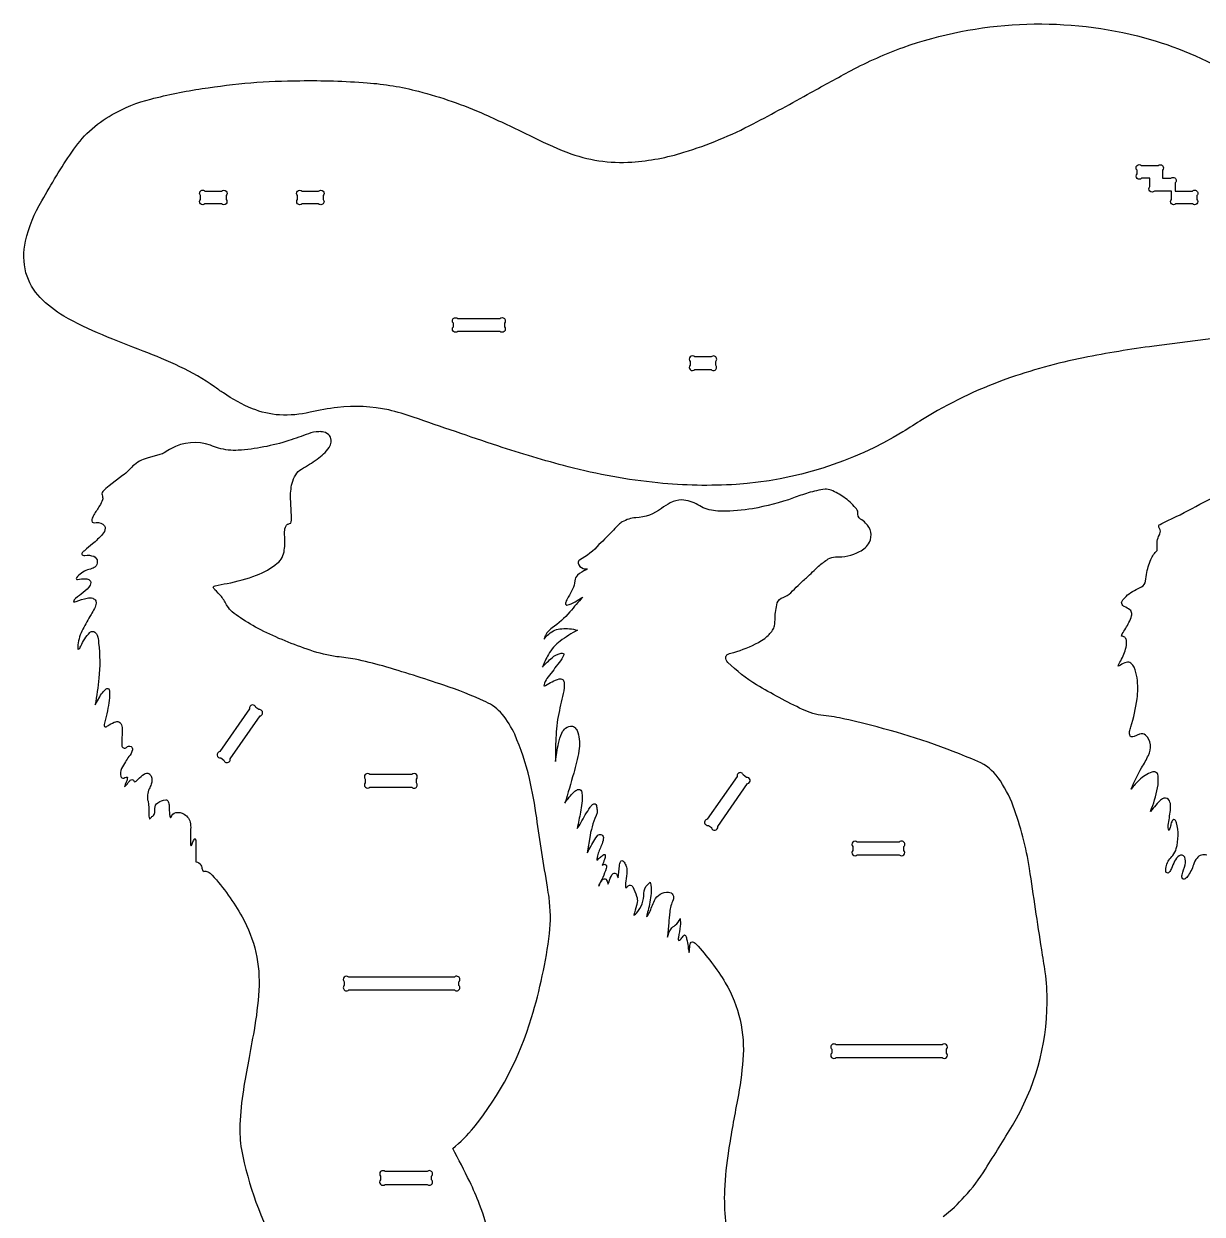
# Model space of a CAD drawing. Extents: x -1338 to 1291, y -1122 to 1156.
# Drawn here: x -1338 to -229, y 28 to 1148 of the extents above; entities that cross this region are included whole.
import ezdxf

# ---------------------------------------------------------------- set-up
doc = ezdxf.new("R2010")
doc.units = 0
doc.header["$MEASUREMENT"] = 0
doc.layers.get('0').update_dxf_attribs({"linetype": 'CONTINUOUS'})

msp = doc.modelspace()

# ---------------------------------------------------------------- linework, layer by layer
for points in [[(-218.8, 851.9), (-274.4, 844.6, 0.016937), (-340.7, 833.6, 0.037032), (-413.8, 813.4, 0.052186), (-492.3, 775.6, -0.00447), (-510.7, 763.9, -0.119641), (-667.4, 714.5, -0.042166), (-741, 715.9, -0.039221), (-825.6, 731.1, -0.016725), (-891.7, 750.7, -0.00324), (-971.3, 777.8, 0.027526), (-994.2, 784.5, 0.084054), (-1042.4, 786.9, 0.027759), (-1068.3, 782.3, -0.066396), (-1097, 779.8, -0.080063), (-1122.5, 785.7, -0.052876), (-1149.8, 800.5, -0.008373), (-1158.3, 806.4, 0.043949), (-1190.7, 825.2, 0.018249), (-1225.3, 840, -0.0052), (-1263.4, 855.1, -0.034793), (-1299.9, 872.9, -0.071755), (-1322.1, 890.3, -0.120399), (-1335.5, 913.6, -0.119099), (-1335.9, 943.3, -0.081907), (-1320.5, 981.4, -0.004649), (-1306.8, 1004.8, -0.01167), (-1292.4, 1027.2, -0.0538), (-1275.8, 1047, -0.058055), (-1254.3, 1062.5, -0.070925), (-1218.1, 1077.1, -0.026154), (-1169.7, 1086.9, -0.038412), (-1077.9, 1094.4, -0.02244), (-1014.5, 1092.4, -0.046675), (-966.3, 1084.4, -0.041268), (-904, 1062.7, -0.011292), (-862.3, 1043, 0.021315), (-826.6, 1027, 0.109476), (-765.6, 1017.8, 0.058378), (-716.6, 1027, 0.046188), (-651.4, 1053.9, 0.008532), (-597.2, 1083.2, -0.006303), (-559.3, 1103.9, -0.03728), (-510.3, 1125.7, -0.147404), (-290.1, 1136.5, -0.071157), (-204.4, 1101.9, -0.063535)], [(-899.6, 3.2, 0.054737), (-908.8, 36.9, 0.021849), (-918.1, 58.4, 0.007313), (-934, 89.6, 0.049451), (-914.2, 109.4, 0.097663), (-859.9, 212.9, 0.041192), (-843, 291.8, 0.06018), (-843.5, 325.6, 0.009833), (-844.9, 335.5, -0.006092), (-855.1, 400.6, 0.020295), (-861.9, 437.6, 0.047215), (-875.8, 479.3, 0.063203), (-887.5, 498.2, 0.111532), (-903, 509.8, 0.026717), (-942.5, 525.5, 0.009504), (-999.8, 543.6, 0.021715), (-1026, 549.9, 0.016397), (-1043, 552.3, -0.048691), (-1068.1, 558.4, -0.036248), (-1114.7, 577.6, -0.029109), (-1133.8, 588.9, -0.017176), (-1141.4, 594.6, -0.085201), (-1146.1, 600.1, 0.024715), (-1151.7, 609, 0.024807), (-1157.7, 615.4, -0.04084), (-1159.5, 617.8, -0.205737), (-1157.4, 619, -0.018216), (-1146.3, 621.3, 0.043688), (-1118.6, 629, 0.072778), (-1099.1, 640.2, 0.19757), (-1092.5, 652.7, 0.040996), (-1092.1, 659.6, 0.003107), (-1092.2, 669.9, -0.120974), (-1090.9, 675.5, -0.159708), (-1088.9, 677.2, -0.058556), (-1086.4, 677.9, 0.083041), (-1085.7, 683.7, -0.005976), (-1086.6, 700.6, -0.067909), (-1085.2, 715.5, -0.075212), (-1081.8, 723.5, -0.10325), (-1076.3, 728.9, 0.016394), (-1061.6, 738.2, 0.078168), (-1050.3, 749.1, 0.107064), (-1048.3, 754.3, 0.391234), (-1055.4, 763.7, 0.071232), (-1060, 764.1, 0.075225), (-1069.8, 762.2, -0.007461), (-1088.2, 755.7, -0.060746), (-1135.9, 746.6, -0.089836), (-1154.3, 748.7, -0.022613), (-1161.9, 751.3, 0.215682), (-1199.1, 748.1, 0.02234), (-1204.9, 744.5, -0.049527), (-1209.5, 742.5), (-1221.5, 739.3, 0.101395), (-1235, 731.8, 0.026856), (-1238.8, 727.8, -0.031627), (-1244.6, 722.7), (-1257.3, 713.2, 0.052199), (-1263.1, 707.8, 0.299828), (-1263.6, 703.4, -0.156841), (-1263.5, 699.9, -0.077227), (-1266.2, 694.3, 0.019178), (-1271.6, 685.7, 0.042434), (-1273.5, 681.5, 0.201865), (-1273.1, 679, 0.280055), (-1271.5, 678.4, -0.216956), (-1263.1, 677, -0.214003), (-1260.9, 673.2, -0.175325), (-1263.5, 667.6, -0.041328), (-1273, 658.4, 0.005071), (-1280.4, 652.1, 0.096947), (-1282.6, 650.1, 0.440139), (-1282, 647.8, 0.184973), (-1280, 647.6, -0.13039), (-1271.8, 646.8, -0.302127), (-1268.4, 641.9, -0.279955), (-1270.6, 636.7, -0.067393), (-1272.3, 635.7, -0.020218), (-1277.6, 634, 0.148736), (-1288, 626.6, 0.304116), (-1288, 625.4, 0.304116), (-1287, 625, -0.057256), (-1279.3, 625.7, -0.183471), (-1275.6, 624.3, -0.336207), (-1275.1, 619.8, -0.093975), (-1281.6, 612.6, 0.010768), (-1288.8, 607.2, 0.135226), (-1290.9, 604.1, 0.211645), (-1288.4, 604.2, -0.062615), (-1277.8, 607.5, -0.060972), (-1273.7, 607.6, -0.163249), (-1270.3, 605.7, -0.183357), (-1269.6, 602.8, -0.097747), (-1271.1, 597.7, -0.025023), (-1274.3, 592, 0.003797), (-1282, 578.1, 0.091572), (-1286.7, 563.6, 0.070734), (-1286.4, 559, 0.130312), (-1283.9, 562.3, -0.078542), (-1275.5, 575.1, -0.235724), (-1271.7, 576.1, -0.150607), (-1269.8, 574.6, -0.127587), (-1267.8, 570.6, -0.038908), (-1267.2, 565, -0.055536), (-1266.9, 532.1, -0.021613), (-1270.5, 507.1), (-1266.1, 514.7, -0.027598), (-1262.5, 519.7, -0.048062), (-1260.2, 522.1, -0.518481), (-1257.1, 521.2, -0.085893), (-1256.9, 518.1, -0.049411), (-1257.5, 509, -0.033118), (-1262, 488.6, 0.179453), (-1261.5, 486.5, 0.259467), (-1260.2, 486.4, 0.078898), (-1257.3, 488.3, -0.059687), (-1251, 491.2, -0.242789), (-1247.1, 490.5, -0.153887), (-1245, 485.8, -0.056215), (-1245.1, 478.9, 0.029849), (-1245.4, 468.8, 0.643021), (-1240.9, 467, -0.32615), (-1236.7, 467.8, -0.327713), (-1235.3, 464.8, -0.123703), (-1238.7, 458.3, 0.051324), (-1241.8, 453.4, 0.044607), (-1245.7, 447, 0.164112), (-1246.4, 439.7, 0.415618), (-1243.4, 438.1, -0.012072), (-1241.3, 438.9, -0.127513), (-1240.1, 438.9, -0.124142), (-1241.2, 434.3), (-1242.2, 432.1, 0.059832), (-1242.8, 429.8, 0.048074), (-1239.3, 433.9, -0.063431), (-1237.4, 436, -0.107144), (-1235.8, 436.7, -0.276164), (-1234.4, 436.1, 0.08354), (-1233.6, 434.9, 0.281542), (-1232.5, 434.8, 0.110862), (-1229.9, 437, -0.035105), (-1224.4, 441.9, -0.244789), (-1219.8, 442.3, -0.184927), (-1217.8, 439.8, -0.192746), (-1217.7, 432.3, -0.054575), (-1219.6, 428, 0.180076), (-1220.7, 416.3, -0.04595), (-1220, 404.6, 0.072881), (-1219.3, 399.7, 0.311275), (-1218.6, 400.2, -0.114641), (-1216.3, 402.3, 0.201899), (-1214.3, 405.6, 0.035248), (-1214.4, 409.6, -0.228913), (-1211.4, 414.9, -0.136638), (-1204, 417.7, -0.33239), (-1201.8, 416.1, -0.094938), (-1200.8, 411.8, 0.029527), (-1200.4, 403.7, 0.038184), (-1199.6, 400.6, 0.203815), (-1198.9, 401.3, -0.297837), (-1194.4, 405.7, -0.195538), (-1186.8, 404.1, -0.242876), (-1180.7, 395.1, -0.040777), (-1180.7, 388.4, 0.0158), (-1180.8, 376.4, 0.241284), (-1180, 374.5, 0.064308), (-1179.1, 376.2, -0.04474), (-1177.6, 379.8, -0.099132), (-1176.4, 381.3, -0.091287), (-1175.6, 377.6, -0.006054), (-1175.7, 359.3, -0.277732), (-1170.9, 356.1, -0.07016), (-1170.1, 354, 0.095816), (-1169, 350.9, 0.074993), (-1168.2, 350.1, -0.218996), (-1164.4, 350, -0.095167), (-1160.4, 346.9, -0.053438), (-1132.1, 307.5, -0.14535), (-1116.5, 238.3, -0.028956), (-1121, 200.7, -0.005522), (-1126.3, 171.7, 0.006318), (-1131, 144.8, 0.028773), (-1134.3, 112.1, 0.048976), (-1132.8, 88.6, 0.07985), (-1097.8, -7.7, 0.060537)], [(-472.7, 25.5, 0.049697), (-452.6, 44.3, 0.044365), (-432.9, 70.2, 0.001614), (-407.5, 111.3, 0.132861), (-374.9, 227, 0.036087), (-376.8, 255.7, 0.008147), (-380.1, 276.6, -0.001421), (-391.5, 352.9, 0.05004), (-406.9, 411.8, 0.065672), (-421.1, 438.5, 0.131686), (-440.1, 453.7, 0.038454), (-534.8, 486.2, 0.009692), (-565.3, 493.7, 0.030801), (-585.4, 496.9, -0.082097), (-605, 502.7, -0.023289), (-648.3, 525.9, -0.062484), (-675.2, 547, -0.224886), (-677.1, 552.2, -0.22693), (-675.1, 554.8, -0.063935), (-669.8, 556.4, 0.056796), (-646.6, 565.8, 0.022015), (-640.6, 569.6, 0.086352), (-633.2, 577.3, 0.078374), (-631.5, 581.5, 0.057276), (-630.8, 588.7, -0.066349), (-628.8, 602.9, -0.262842), (-623.3, 608.2, 0.125745), (-616.1, 612.5, 0.013785), (-609.3, 619.4, -0.016765), (-601.3, 626.7, 0.008728), (-589.9, 637.5, -0.036794), (-580.8, 644.3, -0.132068), (-574.1, 646.2, 0.121768), (-551.4, 651.2, 0.149683), (-542.2, 660, 0.340256), (-545.7, 678.1, 0.038056), (-550.6, 681.9, -0.293732), (-553.1, 688.1, 0.147455), (-553.5, 690.2, 0.061954), (-555.1, 692.4, 0.077099), (-566.3, 702.4, 0.062198), (-578.1, 709, 0.092639), (-583.8, 709.9, 0.046621), (-599.7, 706.5, 0.014622), (-613.6, 701.7, -0.039554), (-652, 691.6, -0.041544), (-680.7, 689.2, -0.077366), (-696.7, 691.8, -0.056515), (-703.4, 695.3, 0.126943), (-718.7, 699.8, 0.122538), (-729.4, 697.1, 0.046323), (-737.7, 691.8, -0.151902), (-761.9, 683.1, 0.116374), (-774.7, 679.1, 0.045546), (-777.9, 676.6, 0.026568), (-782.9, 671.5, -0.014231), (-796.5, 657.8, -0.092538), (-814.8, 643.3, 0.371042), (-816, 640.5, 0.244214), (-811.5, 635.3, 0.09846), (-807.6, 635, -0.168317), (-808.6, 634.1, 0.048055), (-816.6, 629.1, 0.206494), (-819.3, 623.6, -0.101644), (-821.3, 615.9, -0.027936), (-825.4, 608.3), (-826.9, 605.7, 0.042583), (-828, 602.8, 0.343745), (-827.2, 601, 0.169579), (-826.6, 600.9, 0.080991), (-818.9, 604.1, -0.014851), (-811.7, 608.4, 0.010857), (-823.9, 594.5, -0.065233), (-840.7, 579.4, 0.135819), (-847.4, 571.2, 0.044205), (-848.2, 568.7, -0.131503), (-837.9, 577.3, -0.094186), (-831.6, 578.6, -0.090596), (-816.7, 577.3, 0.033538), (-833, 567.1, 0.101146), (-844.1, 554.3, 0.029393), (-849.7, 542.6, -0.021218), (-840.6, 551.4, -0.11125), (-833, 555.3, -0.064504), (-831.1, 555.7, -0.206741), (-829.6, 554.9, -0.213385), (-829.6, 554.2, -0.091645), (-834, 546.8, 0.02779), (-839.1, 540.1), (-844.4, 533.4, 0.077474), (-847.8, 527.3, 0.042437), (-848.5, 524.8, 0.157578), (-846.9, 525.3, -0.067802), (-833.9, 531.4, -0.49619), (-829.4, 528.3, -0.082601), (-830.1, 517.6, 0.01182), (-834.9, 496.2, 0.024523), (-836.4, 484.4, 0.018698), (-837.5, 461.4, 0.01221), (-837.3, 453.7, -0.016518), (-834.6, 470.8, -0.051017), (-831.4, 480.5, -0.097515), (-827.9, 485.2, -0.221721), (-821.5, 487, -0.178184), (-818.2, 484.6, -0.093771), (-816.4, 481.1, -0.112098), (-815.4, 463.6, -0.023806), (-820.3, 442.8, -0.005214), (-828.6, 414.5, -0.052751), (-819.9, 425.2, -0.09292), (-816.6, 427.3, -0.404011), (-813, 425.7, -0.09675), (-812.6, 424.1, -0.06484), (-812.6, 414.4, -0.017261), (-813.9, 406.1, -0.009702), (-817, 390.8, 0.042015), (-813.5, 396, -0.031868), (-804.8, 410.7, -0.028481), (-802.6, 413.3, -0.238253), (-800.2, 413.9, -0.180148), (-799.4, 413.2, -0.108056), (-798.4, 409.3, 0.007815), (-798.1, 405.3, 0.062107), (-804.9, 384.2), (-807.6, 367.9, 0.04252), (-805.9, 370.5, -0.025694), (-798.3, 383.6, -0.314724), (-794.9, 385, -0.314724), (-792.4, 382.3, -0.098845), (-793.6, 376.3, 0.016331), (-797.6, 366.1, 0.078647), (-798.5, 360.8, -0.048034), (-795.1, 363.7, -0.080617), (-791.9, 366.1, -0.094315), (-791, 366.3, -0.318948), (-790.6, 365.5, -0.115287), (-791.2, 361.6, 0.017906), (-793.5, 356, -0.134192), (-790.9, 357, -0.357321), (-789.4, 355.7, -0.141261), (-789.6, 353.1, -0.025304), (-793, 344.7, 0.007077), (-796.8, 336.3, -0.077116), (-794.3, 340.9, -0.108775), (-792.6, 343, -0.441145), (-789.3, 342.1, -0.068952), (-788, 338.4, 0.080591), (-787, 340.5, -0.058547), (-784.4, 347, -0.268217), (-781.5, 348.7, -0.235272), (-780, 347.6, -0.061369), (-779, 345.5, 0.04748), (-778.5, 344.3, -0.011897), (-777.3, 355.5, -0.058015), (-776.1, 359.8, -0.439069), (-773.9, 360.1, -0.154183), (-772.9, 358.9, -0.039773), (-770.9, 355.3, -0.092947), (-770.2, 350.6, -0.026314), (-771.4, 341.1, 0.087976), (-771.2, 334.4, -0.169244), (-767.9, 337.4, -0.264153), (-765.7, 336.9, -0.119066), (-764.8, 335.7, -0.013223), (-761.1, 326.9, -0.107195), (-760.5, 321.2, -0.019475), (-761.1, 318.3, -0.01655), (-763.7, 309.1, 0.098263), (-761, 311.4, 0.186868), (-754.3, 329.6, -0.210185), (-751, 337.8, -0.008874), (-748.3, 340.2, -0.099701), (-747.5, 329.6, -0.037307), (-750.4, 313.4, 0.013695), (-751.8, 307.7, 0.101055), (-749, 311.6, -0.005312), (-744.4, 322.9, -0.303668), (-731, 330.8, -0.507385), (-726.7, 323.4, 0.091481), (-730, 312.1, 0.010378), (-730.9, 301.3, -0.004204), (-732.1, 288.3, -0.08858), (-728.7, 296.2, -0.104722), (-724.8, 299.6, 0.158353), (-720.2, 306, -0.053272), (-720.1, 298.9, -0.024415), (-721.8, 288.2, 0.088623), (-721.9, 286.2, 0.089337), (-721.6, 285.2, 0.108049), (-718.6, 287.7, -0.011557), (-716.2, 290.7, -0.176586), (-714.6, 288.7, -0.034364), (-713.6, 285.1, -0.01041), (-712.5, 277.6, 0.023915), (-711.7, 273.9, 0.020055), (-711.1, 280.7, -0.060136), (-710.5, 282.9, -0.279762), (-708.7, 284.1, -0.168932), (-705.3, 282.1, -0.051067), (-677.7, 245.5, -0.155047), (-661.1, 173, -0.027928), (-666.3, 135.2, 0.007238), (-674.7, 87.3, 0.028967), (-678.5, 50.4, 0.074267), (-672, -7.5, 0.066044)], [(-224.9, 365.6, 0.317363), (-234, 362.9, 0.087814), (-237.3, 356.6, -0.086223), (-243, 345.4, -0.115707), (-246, 342.9, -0.375476), (-247.5, 343.4, -0.193366), (-248, 347.2, 0.006299), (-245.2, 356.5, 0.15773), (-245.6, 363.7, 0.45588), (-250.8, 365, 0.121773), (-255.1, 359.8, 0.025354), (-258, 353, -0.091876), (-260.4, 349.2, -0.644123), (-263.2, 350.2, -0.192504), (-260.4, 361, -0.021205), (-256.7, 365.3, 0.099279), (-253.5, 371.8, 0.134086), (-253.3, 396.1, 0.148282), (-254.9, 398.8, 0.394868), (-256.7, 398.6, 0.087766), (-258.5, 394.9, -0.019707), (-259.6, 390.7, -0.066465), (-260.6, 388.7, -0.101817), (-261.1, 393.7, 0.005332), (-259, 407.7, 0.032812), (-258.8, 412.8, 0.156324), (-260.8, 417.9, 0.364394), (-266.6, 418.6, 0.075758), (-272.8, 412.7, -0.004678), (-277.7, 406.7, 0.04602), (-271.1, 429, 0.072516), (-270.6, 440.3, 0.251245), (-272.9, 443.8, 0.181791), (-276.5, 443.7, 0.107855), (-288.3, 436.3, 0.048237), (-295.9, 427.8, -0.025583), (-286.1, 447.9, 0.036002), (-279.7, 459.5, 0.11715), (-277.8, 469.5, 0.200358), (-282.4, 478.6, 0.272059), (-288, 479.4), (-293, 477.2, -0.154473), (-295.8, 476.9, -0.187571), (-296.8, 477.7, -0.199731), (-297.5, 481.9, -0.029204), (-296.2, 486.2, 0.03816), (-290.4, 512.6, 0.063897), (-290.3, 532.4, 0.069224), (-293.2, 542.5, 0.119133), (-296.1, 546.2, 0.20942), (-300.5, 547, 0.100137), (-306, 544.4, -0.131398), (-308.3, 543.4, -0.048161), (-305.7, 548.6, 0.073856), (-300.7, 561.2, 0.076446), (-300.4, 567.8, 0.160887), (-302, 570.6, 0.128942), (-305, 571.7, -0.119306), (-304.3, 573.8, 0.013318), (-298, 584.5, 0.058599), (-295.6, 590.8, 0.157944), (-295.8, 594.9, 0.110707), (-297.1, 596.5, 0.041932), (-302.4, 599.5, -0.20133), (-304.8, 602.3, -0.147883), (-304.7, 604.1, -0.074235), (-303.3, 606.3, -0.115424), (-291.2, 615.6, 0.025639), (-286.1, 618.1, 0.239771), (-282.4, 623.5), (-281.5, 629.8, -0.049589), (-277.4, 643.9, -0.090983), (-271.5, 652.4, -0.033442), (-271.4, 661, -0.107902), (-269.3, 667, 0.175256), (-268.6, 671.7, 0.062824), (-269.8, 674.1, -0.395309), (-268.8, 676.8, -0.026388), (-261.3, 680.5, 0.017821), (-231.3, 695.8, -0.038158), (-195.9, 711.8, -0.087709)]]:
    msp.add_lwpolyline(points, format="xyb")
for points in [[(-286.1, 1014.5), (-270.6, 1014.5, -1), (-266.4, 1010.2), (-266.4, 1002.5), (-258.6, 1002.5, -1), (-254.4, 998.2), (-254.4, 990.5), (-238.3, 990.5, -1), (-234.1, 986.2), (-234.1, 982.7, -1), (-238.3, 978.5), (-253.9, 978.5, -1), (-258.1, 982.7), (-258.1, 990.5), (-274.1, 990.5, -1), (-278.4, 994.7), (-278.4, 1002.5), (-286.1, 1002.5, -1), (-290.4, 1006.7), (-290.4, 1010.2, -1)], [(-1167.1, 990.5), (-1151.5, 990.5, -1), (-1147.3, 986.2), (-1147.3, 982.7, -1), (-1151.5, 978.5), (-1167.1, 978.5, -1), (-1171.3, 982.7), (-1171.3, 986.2, -1)], [(-1075.7, 990.5), (-1060.2, 990.5, -1), (-1056, 986.2), (-1056, 982.7, -1), (-1060.2, 978.5), (-1075.7, 978.5, -1), (-1080, 982.7), (-1080, 986.2, -1)], [(-929.3, 870.5), (-889.8, 870.5, -1), (-885.5, 866.2), (-885.5, 862.7, -1), (-889.8, 858.5), (-929.3, 858.5, -1), (-933.5, 862.7), (-933.5, 866.2, -1)], [(-706.4, 822.5), (-690.9, 822.5, 1), (-686.7, 826.7), (-686.7, 830.2, 1), (-690.9, 834.5), (-706.4, 834.5, 1), (-710.7, 830.2), (-710.7, 826.7, 1)], [(-1125.2, 503.4), (-1153.2, 463.1, 1), (-1152.1, 457.1), (-1149.3, 455.1, 1), (-1143.4, 456.2), (-1115.3, 496.6, 1), (-1116.4, 502.5), (-1119.3, 504.5, 1)], [(-1012, 429.5), (-972.5, 429.5, 1), (-968.3, 433.7), (-968.3, 437.2, 1), (-972.5, 441.5), (-1012, 441.5, 1), (-1016.3, 437.2), (-1016.3, 433.7, 1)], [(-684.8, 392.5), (-656.8, 432.9, 1), (-657.9, 438.8), (-660.7, 440.8, 1), (-666.6, 439.7), (-694.7, 399.4, 1), (-693.6, 393.5), (-690.7, 391.5, 1)], [(-553.5, 365.8), (-514, 365.8, 1), (-509.7, 370.1), (-509.7, 373.6, 1), (-514, 377.8), (-553.5, 377.8, 1), (-557.7, 373.6), (-557.7, 370.1, 1)], [(-1031.9, 238.8), (-932.4, 238.8, 1), (-928.2, 243), (-928.2, 246.5, 1), (-932.4, 250.8), (-1031.9, 250.8, 1), (-1036.2, 246.5), (-1036.2, 243, 1)], [(-573.4, 175.1), (-473.8, 175.1, 1), (-469.6, 179.4), (-469.6, 182.9, 1), (-473.8, 187.1), (-573.4, 187.1, 1), (-577.6, 182.9), (-577.6, 179.4, 1)], [(-997.7, 55.8), (-958.2, 55.8, 1), (-953.9, 60.1), (-953.9, 63.6, 1), (-958.2, 67.8), (-997.7, 67.8, 1), (-1001.9, 63.6), (-1001.9, 60.1, 1)]]:
    msp.add_lwpolyline(points, format="xyb", close=True)

doc.saveas('drawing.dxf')
